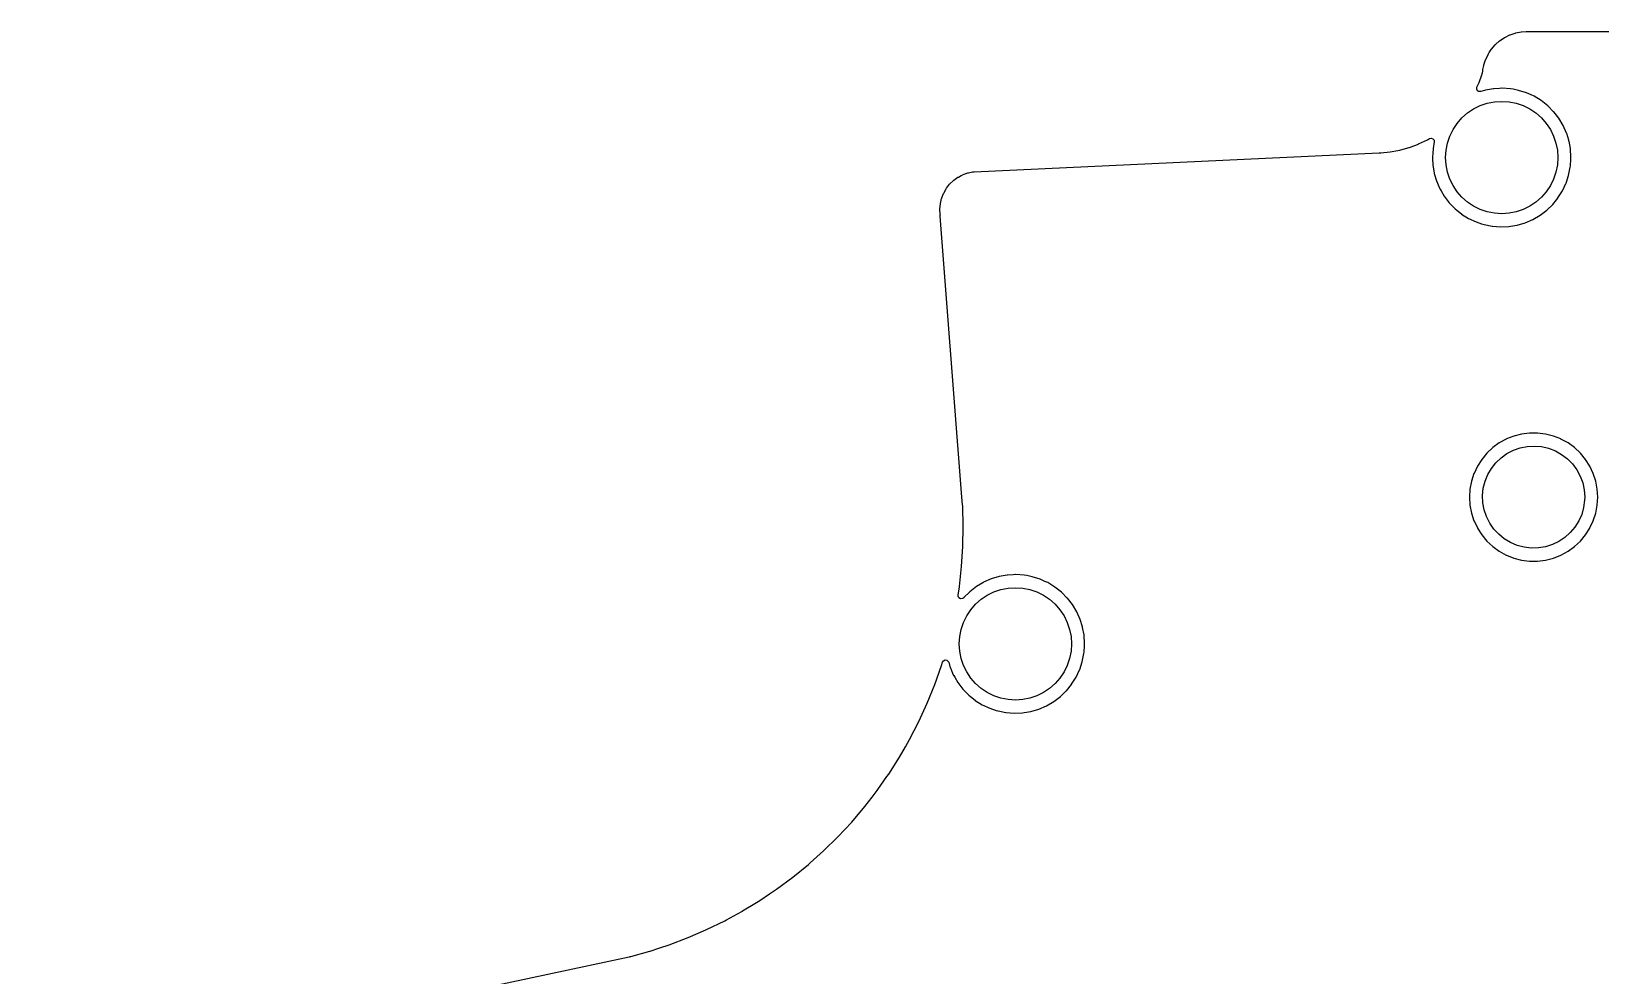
# Model space of a CAD drawing. Extents: x 84 to 209, y -139 to -58.
# Drawn here: x 85.7 to 147.1, y -95.2 to -58.3 of the extents above; entities that cross this region are included whole.
import ezdxf

# ---------------------------------------------------------------- set-up
doc = ezdxf.new("R2010")
doc.units = 0
doc.layers.add('BLACK', color=7, linetype='CONTINUOUS')

msp = doc.modelspace()

# ---------------------------------------------------------------- linework, layer by layer
at = {"layer": 'BLACK', "linetype": 'CONTINUOUS'}
for p, q in [((143.589, -58.3984), (143.605, -58.392)), ((143.605, -58.392), (143.808, -58.3222)), ((143.808, -58.3222), (143.824, -58.3178)), ((143.824, -58.3178), (144.035, -58.2754)), ((144.035, -58.2754), (144.052, -58.2732)), ((144.052, -58.2732), (144.233, -58.2612)), ((144.233, -58.2612), (144.256, -58.2623)), ((144.256, -58.2623), (144.26, -58.2623)), ((144.26, -58.2623), (144.269, -58.2637)), ((144.269, -58.2637), (144.3, -58.2596)), ((144.3, -58.2596), (144.317, -58.2585)), ((144.317, -58.2585), (162.226, -58.2585)), ((142.788, -59.0862), (142.867, -58.9648)), ((142.867, -58.9648), (142.877, -58.9516)), ((142.877, -58.9516), (143.018, -58.7885)), ((143.018, -58.7885), (143.03, -58.7767)), ((143.03, -58.7767), (143.191, -58.6337)), ((143.191, -58.6337), (143.204, -58.6235)), ((143.204, -58.6235), (143.213, -58.6174)), ((143.213, -58.6174), (143.382, -58.5028)), ((143.382, -58.5028), (143.396, -58.4945)), ((143.396, -58.4945), (143.589, -58.3984)), ((142.541, -59.7476), (142.571, -59.5897)), ((142.571, -59.5897), (142.575, -59.5736)), ((142.575, -59.5736), (142.642, -59.3689)), ((142.642, -59.3689), (142.648, -59.3535)), ((142.648, -59.3535), (142.741, -59.1594)), ((142.741, -59.1594), (142.749, -59.1449)), ((142.749, -59.1449), (142.753, -59.1389)), ((142.753, -59.1389), (142.788, -59.0862)), ((142.387, -60.2626), (142.495, -59.9572)), ((142.495, -59.9572), (142.496, -59.9576)), ((142.496, -59.9551), (142.505, -59.9297)), ((142.496, -59.9554), (142.496, -59.9551)), ((142.496, -59.9576), (142.496, -59.9554)), ((142.505, -59.9297), (142.509, -59.9197)), ((142.509, -59.9197), (142.51, -59.9163)), ((142.51, -59.9163), (142.513, -59.912)), ((142.513, -59.912), (142.516, -59.9)), ((142.516, -59.9), (142.522, -59.8651)), ((142.522, -59.8651), (142.525, -59.8506)), ((142.525, -59.8506), (142.532, -59.8251)), ((142.532, -59.8251), (142.534, -59.8165)), ((142.534, -59.8001), (142.536, -59.7756)), ((142.534, -59.8165), (142.534, -59.8001)), ((142.536, -59.7756), (142.541, -59.7476)), ((142.294, -60.5171), (142.304, -60.4456)), ((142.324, -60.5813), (142.294, -60.5171)), ((142.304, -60.4456), (142.386, -60.2651)), ((142.384, -60.6191), (142.324, -60.5813)), ((142.455, -60.6184), (142.384, -60.6191)), ((142.386, -60.2651), (142.387, -60.2626)), ((142.386, -60.2651), (142.386, -60.2651)), ((142.638, -60.5626), (142.455, -60.6184)), ((142.642, -60.5615), (142.638, -60.5626)), ((142.638, -60.5626), (142.638, -60.5626)), ((142.802, -60.533), (142.642, -60.5615)), ((142.959, -60.5052), (142.802, -60.533)), ((142.963, -60.5045), (142.959, -60.5052)), ((142.959, -60.5052), (142.959, -60.5052)), ((143.188, -60.4922), (142.963, -60.5045)), ((143.285, -60.4868), (143.188, -60.4922)), ((143.289, -60.4866), (143.285, -60.4868)), ((143.285, -60.4868), (143.285, -60.4868)), ((143.615, -60.5079), (143.289, -60.4866)), ((143.619, -60.5086), (143.615, -60.5079)), ((143.718, -60.5274), (143.619, -60.5086)), ((143.619, -60.5086), (143.619, -60.5086)), ((143.936, -60.5683), (143.718, -60.5274)), ((144.247, -60.6668), (143.936, -60.5683)), ((144.431, -60.7501), (144.247, -60.6668)), ((144.541, -60.8004), (144.431, -60.7501)), ((144.545, -60.8019), (144.541, -60.8004)), ((144.541, -60.8004), (144.541, -60.8004)), ((144.824, -60.9719), (144.545, -60.8019)), ((141.719, -61.6444), (141.936, -61.4546)), ((141.936, -61.4546), (142.175, -61.2947)), ((142.175, -61.2947), (142.433, -61.1675)), ((142.433, -61.1675), (142.706, -61.075)), ((142.706, -61.075), (142.988, -61.0188)), ((142.988, -61.0188), (143.275, -61)), ((143.275, -61), (143.562, -61.0188)), ((143.562, -61.0188), (143.844, -61.075)), ((143.844, -61.075), (144.117, -61.1675)), ((144.117, -61.1675), (144.375, -61.2947)), ((144.375, -61.2947), (144.614, -61.4546)), ((144.614, -61.4546), (144.831, -61.6444)), ((145.08, -61.174), (144.824, -60.9719)), ((145.31, -61.4056), (145.08, -61.174)), ((145.313, -61.4086), (145.31, -61.4056)), ((145.509, -61.6601), (145.313, -61.4086)), ((145.313, -61.4086), (145.313, -61.4086)), ((141.37, -62.1), (141.53, -61.8607)), ((141.53, -61.8607), (141.719, -61.6444)), ((144.831, -61.6444), (145.02, -61.8607)), ((145.02, -61.8607), (145.18, -62.1)), ((145.511, -61.6631), (145.509, -61.6601)), ((145.509, -61.6601), (145.509, -61.6601)), ((145.68, -61.9429), (145.511, -61.6631)), ((145.813, -62.2409), (145.68, -61.9429)), ((139.828, -62.741), (140.017, -62.6706)), ((140.017, -62.6706), (140.019, -62.6696)), ((140.017, -62.6706), (140.017, -62.6706)), ((140.019, -62.6696), (140.022, -62.6684)), ((140.022, -62.6684), (140.364, -62.5055)), ((140.022, -62.6684), (140.022, -62.6684)), ((140.364, -62.5055), (140.367, -62.5043)), ((140.364, -62.5055), (140.364, -62.5055)), ((140.367, -62.5043), (140.369, -62.5029)), ((140.369, -62.5029), (140.447, -62.4574)), ((140.369, -62.5029), (140.369, -62.5029)), ((140.447, -62.4574), (140.516, -62.4401)), ((140.516, -62.4401), (140.583, -62.4628)), ((140.583, -62.4628), (140.627, -62.5182)), ((140.634, -62.5899), (140.585, -62.8421)), ((140.627, -62.5182), (140.634, -62.5899)), ((141.094, -62.9128), (141.15, -62.6306)), ((141.15, -62.6306), (141.242, -62.3581)), ((141.242, -62.3581), (141.37, -62.1)), ((145.18, -62.1), (145.308, -62.3581)), ((145.308, -62.3581), (145.4, -62.6306)), ((145.4, -62.6306), (145.456, -62.9128)), ((145.82, -62.2636), (145.813, -62.2409)), ((145.901, -62.5231), (145.82, -62.2636)), ((145.91, -62.5528), (145.901, -62.5231)), ((145.911, -62.5565), (145.91, -62.5528)), ((145.964, -62.8458), (145.911, -62.5565)), ((145.911, -62.5565), (145.911, -62.5565)), ((122.615, -63.7548), (138.472, -63.0104)), ((138.472, -63.0104), (138.492, -63.0111)), ((138.492, -63.0111), (138.509, -63.013)), ((138.509, -63.013), (138.509, -63.013)), ((138.509, -63.013), (138.513, -63.0136)), ((138.513, -63.0136), (138.519, -63.0133)), ((138.519, -63.0133), (138.521, -63.0133)), ((138.521, -63.0133), (138.526, -63.0131)), ((138.521, -63.0133), (138.521, -63.0133)), ((138.526, -63.0131), (138.531, -63.0121)), ((138.531, -63.0121), (138.533, -63.0119)), ((138.533, -63.0119), (138.542, -63.0106)), ((138.542, -63.0106), (138.906, -62.9761)), ((138.906, -62.9761), (138.909, -62.9758)), ((138.906, -62.9761), (138.906, -62.9761)), ((138.909, -62.9758), (139.209, -62.9207)), ((139.209, -62.9207), (139.285, -62.9068)), ((139.285, -62.9068), (139.288, -62.9063)), ((139.285, -62.9068), (139.285, -62.9068)), ((139.288, -62.9063), (139.418, -62.8703)), ((139.418, -62.8703), (139.656, -62.8047)), ((139.656, -62.8047), (139.659, -62.8039)), ((139.656, -62.8047), (139.656, -62.8047)), ((139.659, -62.8039), (139.828, -62.741)), ((140.571, -63.0382), (140.562, -63.1716)), ((140.562, -63.1716), (140.565, -63.2415)), ((140.565, -63.2415), (140.577, -63.4889)), ((140.584, -62.8496), (140.571, -63.0382)), ((140.585, -62.8458), (140.584, -62.8496)), ((140.584, -62.8496), (140.584, -62.8496)), ((140.585, -62.8421), (140.585, -62.8421)), ((140.585, -62.8421), (140.585, -62.8458)), ((141.075, -63.2), (141.094, -62.9128)), ((141.094, -63.4872), (141.075, -63.2)), ((145.456, -62.9128), (145.475, -63.2)), ((145.475, -63.2), (145.456, -63.4872)), ((145.969, -62.874), (145.964, -62.8458)), ((145.966, -63.5248), (145.988, -63.2591)), ((145.969, -62.8778), (145.969, -62.874)), ((145.987, -63.174), (145.969, -62.8778)), ((145.969, -62.8778), (145.969, -62.8778)), ((145.988, -63.2), (145.987, -63.174)), ((145.988, -63.2568), (145.988, -63.2)), ((145.988, -63.2591), (145.988, -63.2568)), ((121.992, -63.9632), (122.101, -63.9059)), ((122.101, -63.9059), (122.166, -63.872)), ((122.166, -63.872), (122.183, -63.8648)), ((122.183, -63.8648), (122.369, -63.7994)), ((122.369, -63.7994), (122.386, -63.7946)), ((122.386, -63.7946), (122.547, -63.7626)), ((122.547, -63.7626), (122.565, -63.7612)), ((122.565, -63.7612), (122.574, -63.7602)), ((122.574, -63.7602), (122.582, -63.7605)), ((122.582, -63.7605), (122.591, -63.7582)), ((122.591, -63.7582), (122.597, -63.7576)), ((122.597, -63.7576), (122.615, -63.7548)), ((140.577, -63.4889), (140.578, -63.4978)), ((140.578, -63.4978), (140.579, -63.5015)), ((140.579, -63.5015), (140.579, -63.5015)), ((140.579, -63.5015), (140.63, -63.7994)), ((140.63, -63.7994), (140.633, -63.8196)), ((140.633, -63.8196), (140.634, -63.8233)), ((140.634, -63.8233), (140.634, -63.8233)), ((140.634, -63.8233), (140.722, -64.1148)), ((141.15, -63.7694), (141.094, -63.4872)), ((141.242, -64.0419), (141.15, -63.7694)), ((145.4, -63.7694), (145.308, -64.0419)), ((145.456, -63.4872), (145.4, -63.7694)), ((145.794, -64.2085), (145.895, -63.9059)), ((145.895, -63.9059), (145.896, -63.9023)), ((145.895, -63.9059), (145.895, -63.9059)), ((145.896, -63.9023), (145.961, -63.5823)), ((145.961, -63.5823), (145.966, -63.5248)), ((121.42, -64.5909), (121.518, -64.4198)), ((121.518, -64.4198), (121.528, -64.4049)), ((121.528, -64.4049), (121.649, -64.2494)), ((121.649, -64.2494), (121.661, -64.236)), ((121.661, -64.236), (121.803, -64.0993)), ((121.803, -64.0993), (121.817, -64.0878)), ((121.817, -64.0878), (121.976, -63.9726)), ((121.976, -63.9726), (121.992, -63.9632)), ((140.722, -64.1148), (140.727, -64.1325)), ((140.727, -64.1325), (140.728, -64.136)), ((140.728, -64.136), (140.728, -64.136)), ((140.728, -64.136), (140.788, -64.2737)), ((140.788, -64.2737), (140.857, -64.4319)), ((140.857, -64.4319), (140.859, -64.4352)), ((140.859, -64.4352), (140.859, -64.4352)), ((140.859, -64.4352), (140.902, -64.5072)), ((140.902, -64.5072), (141.023, -64.7134)), ((141.37, -64.3), (141.242, -64.0419)), ((141.53, -64.5393), (141.37, -64.3)), ((141.719, -64.7556), (141.53, -64.5393)), ((145.02, -64.5393), (144.831, -64.7556)), ((145.18, -64.3), (145.02, -64.5393)), ((145.308, -64.0419), (145.18, -64.3)), ((145.583, -64.6174), (145.651, -64.5104)), ((145.651, -64.5104), (145.653, -64.5072)), ((145.651, -64.5104), (145.651, -64.5104)), ((145.653, -64.5072), (145.793, -64.2121)), ((145.793, -64.2121), (145.794, -64.2085)), ((121.27, -65.2042), (121.287, -65.017)), ((121.287, -65.017), (121.29, -64.9993)), ((121.29, -64.9993), (121.335, -64.8076)), ((121.335, -64.8076), (121.34, -64.7904)), ((121.34, -64.7904), (121.343, -64.7834)), ((121.343, -64.7834), (121.413, -64.6072)), ((121.413, -64.6072), (121.42, -64.5909)), ((141.023, -64.7134), (141.025, -64.7164)), ((141.025, -64.7164), (141.219, -64.97)), ((141.219, -64.97), (141.219, -64.97)), ((141.219, -64.97), (141.221, -64.973)), ((141.221, -64.973), (141.449, -65.207)), ((141.936, -64.9454), (141.719, -64.7556)), ((142.175, -65.1053), (141.936, -64.9454)), ((142.433, -65.2325), (142.175, -65.1053)), ((144.375, -65.1053), (144.117, -65.2325)), ((144.614, -64.9454), (144.375, -65.1053)), ((144.831, -64.7556), (144.614, -64.9454)), ((145.037, -65.2633), (145.272, -65.0367)), ((145.272, -65.0367), (145.417, -64.8589)), ((145.417, -64.8589), (145.476, -64.7864)), ((145.476, -64.7863), (145.479, -64.7834)), ((145.476, -64.7864), (145.476, -64.7863)), ((145.479, -64.7834), (145.583, -64.6174)), ((121.269, -65.2132), (121.27, -65.2042)), ((121.269, -65.2312), (121.269, -65.2132)), ((121.278, -65.4026), (121.269, -65.2312)), ((121.282, -65.4276), (121.278, -65.4026)), ((121.286, -65.4425), (121.282, -65.4276)), ((121.284, -65.4818), (121.285, -65.4515)), ((121.285, -65.4952), (121.284, -65.4818)), ((121.285, -65.4515), (121.286, -65.4425)), ((121.285, -65.4515), (121.285, -65.4515)), ((121.52, -68.5509), (121.285, -65.4952)), ((141.449, -65.207), (141.522, -65.2656)), ((141.522, -65.2656), (141.7, -65.4094)), ((141.7, -65.4094), (141.7, -65.4094)), ((141.7, -65.4094), (141.703, -65.4118)), ((141.703, -65.4118), (141.98, -65.5846)), ((141.98, -65.5846), (142.276, -65.7229)), ((142.276, -65.7229), (142.28, -65.7241)), ((142.28, -65.7241), (142.486, -65.7916)), ((142.706, -65.325), (142.433, -65.2325)), ((142.988, -65.3812), (142.706, -65.325)), ((143.275, -65.4), (142.988, -65.3812)), ((143.562, -65.3812), (143.275, -65.4)), ((143.844, -65.325), (143.562, -65.3812)), ((144.117, -65.2325), (143.844, -65.325)), ((143.881, -65.845), (144.194, -65.753)), ((144.194, -65.753), (144.198, -65.7515)), ((144.198, -65.7515), (144.491, -65.6256)), ((144.198, -65.7515), (144.198, -65.7515)), ((144.491, -65.6256), (144.494, -65.6241)), ((144.491, -65.6256), (144.491, -65.6256)), ((144.494, -65.6241), (144.777, -65.4601)), ((144.777, -65.4601), (145.037, -65.2633)), ((142.486, -65.7916), (142.586, -65.8246)), ((142.586, -65.8246), (142.907, -65.8883)), ((142.907, -65.8883), (142.911, -65.8886)), ((142.911, -65.8886), (142.911, -65.8886)), ((142.911, -65.8886), (143.229, -65.9128)), ((143.229, -65.9128), (143.229, -65.9128)), ((143.229, -65.9128), (143.232, -65.9131)), ((143.232, -65.9131), (143.559, -65.8986)), ((143.559, -65.8986), (143.618, -65.8886)), ((143.618, -65.8886), (143.877, -65.8456)), ((143.877, -65.8456), (143.881, -65.845)), ((143.877, -65.8456), (143.877, -65.8456)), ((122.131, -76.5), (121.52, -68.5509)), ((143.455, -74.2258), (143.178, -74.3778)), ((143.458, -74.2243), (143.455, -74.2258)), ((143.745, -74.111), (143.458, -74.2243)), ((143.458, -74.2243), (143.458, -74.2243)), ((143.748, -74.1096), (143.745, -74.111)), ((143.745, -74.111), (143.745, -74.111)), ((144.054, -74.0311), (143.748, -74.1096)), ((144.367, -73.9915), (144.054, -74.0311)), ((144.683, -73.9915), (144.367, -73.9915)), ((144.996, -74.0311), (144.683, -73.9915)), ((145.302, -74.1096), (144.996, -74.0311)), ((145.305, -74.111), (145.302, -74.1096)), ((145.592, -74.2243), (145.305, -74.111)), ((145.305, -74.111), (145.305, -74.111)), ((145.595, -74.2258), (145.592, -74.2243)), ((145.592, -74.2243), (145.592, -74.2243)), ((145.872, -74.3778), (145.595, -74.2258)), ((142.693, -74.7794), (142.492, -75.0226)), ((142.923, -74.5633), (142.693, -74.7794)), ((143.178, -74.3778), (142.923, -74.5633)), ((143.046, -75.154), (143.25, -74.959)), ((143.25, -74.959), (143.48, -74.7947)), ((143.48, -74.7947), (143.731, -74.6645)), ((143.731, -74.6645), (143.997, -74.5709)), ((143.997, -74.5709), (144.274, -74.5158)), ((144.274, -74.5158), (144.556, -74.5002)), ((144.556, -74.5002), (144.838, -74.5246)), ((144.838, -74.5246), (145.113, -74.5884)), ((145.113, -74.5884), (145.377, -74.6903)), ((145.377, -74.6903), (145.623, -74.8284)), ((145.623, -74.8284), (145.848, -74.9998)), ((146.127, -74.5633), (145.872, -74.3778)), ((146.357, -74.7794), (146.127, -74.5633)), ((146.558, -75.0226), (146.357, -74.7794)), ((142.188, -75.5747), (142.091, -75.8749)), ((142.19, -75.5711), (142.188, -75.5747)), ((142.321, -75.2927), (142.19, -75.5711)), ((142.322, -75.2891), (142.321, -75.2927)), ((142.321, -75.2927), (142.321, -75.2927)), ((142.492, -75.0226), (142.322, -75.2891)), ((142.729, -75.6201), (142.871, -75.3758)), ((142.871, -75.3758), (143.046, -75.154)), ((145.848, -74.9998), (146.046, -75.2011)), ((146.046, -75.2011), (146.214, -75.4283)), ((146.214, -75.4283), (146.348, -75.677)), ((146.728, -75.2891), (146.558, -75.0226)), ((146.729, -75.2927), (146.728, -75.2891)), ((146.86, -75.5711), (146.729, -75.2927)), ((146.729, -75.2927), (146.729, -75.2927)), ((146.862, -75.5747), (146.86, -75.5711)), ((146.959, -75.8749), (146.862, -75.5747)), ((142.031, -76.185), (142.012, -76.5)), ((142.091, -75.8749), (142.031, -76.185)), ((142.526, -76.4372), (142.555, -76.1561)), ((142.555, -76.1561), (142.623, -75.882)), ((142.623, -75.882), (142.729, -75.6201)), ((146.348, -75.677), (146.446, -75.942)), ((146.446, -75.942), (146.505, -76.2182)), ((146.505, -76.2182), (146.525, -76.5)), ((147.019, -76.185), (146.959, -75.8749)), ((147.038, -76.5), (147.019, -76.185)), ((122.154, -76.7987), (122.131, -76.5)), ((122.156, -76.8133), (122.154, -76.7987)), ((122.163, -76.8487), (122.156, -76.8133)), ((142.012, -76.5), (142.031, -76.815)), ((142.031, -76.815), (142.091, -77.1251)), ((142.537, -76.7195), (142.526, -76.4372)), ((142.588, -76.9974), (142.537, -76.7195)), ((146.521, -76.6256), (146.483, -76.9056)), ((146.525, -76.5), (146.521, -76.6256)), ((146.959, -77.1251), (147.019, -76.815)), ((147.019, -76.815), (147.038, -76.5)), ((122.164, -76.8613), (122.163, -76.8487)), ((122.163, -76.8654), (122.164, -76.8613)), ((122.163, -76.8721), (122.163, -76.8654)), ((122.185, -77.64), (122.163, -76.8721)), ((142.091, -77.1251), (142.188, -77.4253)), ((142.188, -77.4253), (142.19, -77.4289)), ((142.19, -77.4289), (142.19, -77.4289)), ((142.19, -77.4289), (142.321, -77.7073)), ((142.677, -77.2654), (142.588, -76.9974)), ((142.804, -77.5181), (142.677, -77.2654)), ((146.293, -77.4359), (146.143, -77.6756)), ((146.407, -77.1775), (146.293, -77.4359)), ((146.483, -76.9056), (146.407, -77.1775)), ((146.729, -77.7073), (146.86, -77.4289)), ((146.86, -77.4289), (146.862, -77.4253)), ((146.86, -77.4289), (146.86, -77.4289)), ((146.862, -77.4253), (146.959, -77.1251)), ((122.171, -78.4314), (122.185, -77.64)), ((142.321, -77.7073), (142.321, -77.7073)), ((142.321, -77.7073), (142.322, -77.7109)), ((142.322, -77.7109), (142.492, -77.9774)), ((142.492, -77.9774), (142.693, -78.2206)), ((142.964, -77.7505), (142.804, -77.5181)), ((143.156, -77.9579), (142.964, -77.7505)), ((143.375, -78.1363), (143.156, -77.9579)), ((145.961, -77.8918), (145.751, -78.0803)), ((146.143, -77.6756), (145.961, -77.8918)), ((146.357, -78.2206), (146.558, -77.9774)), ((146.558, -77.9774), (146.728, -77.7109)), ((146.728, -77.7109), (146.729, -77.7073)), ((146.729, -77.7073), (146.729, -77.7073)), ((122.121, -79.2213), (122.171, -78.4314)), ((142.693, -78.2206), (142.923, -78.4367)), ((142.923, -78.4367), (143.178, -78.6222)), ((143.178, -78.6222), (143.455, -78.7742)), ((143.617, -78.282), (143.375, -78.1363)), ((143.877, -78.3922), (143.617, -78.282)), ((144.15, -78.4646), (143.877, -78.3922)), ((144.431, -78.4978), (144.15, -78.4646)), ((144.713, -78.4911), (144.431, -78.4978)), ((144.992, -78.4447), (144.713, -78.4911)), ((145.261, -78.3596), (144.992, -78.4447)), ((145.516, -78.2373), (145.261, -78.3596)), ((145.751, -78.0803), (145.516, -78.2373)), ((145.595, -78.7742), (145.872, -78.6222)), ((145.872, -78.6222), (146.127, -78.4367)), ((146.127, -78.4367), (146.357, -78.2206)), ((122.035, -80.0081), (122.121, -79.2213)), ((143.455, -78.7742), (143.458, -78.7757)), ((143.458, -78.7757), (143.458, -78.7757)), ((143.458, -78.7757), (143.745, -78.889)), ((143.745, -78.889), (143.748, -78.8904)), ((143.748, -78.8904), (144.054, -78.9689)), ((144.054, -78.9689), (144.367, -79.0085)), ((144.367, -79.0085), (144.683, -79.0085)), ((144.683, -79.0085), (144.996, -78.9689)), ((144.996, -78.9689), (145.302, -78.8904)), ((145.302, -78.8904), (145.305, -78.889)), ((145.305, -78.889), (145.592, -78.7757)), ((145.592, -78.7757), (145.595, -78.7742)), ((145.592, -78.7757), (145.592, -78.7757)), ((122.955, -79.8539), (122.703, -80.0038)), ((122.98, -79.8388), (122.955, -79.8539)), ((123.279, -79.7067), (122.98, -79.8388)), ((123.283, -79.7056), (123.279, -79.7067)), ((123.588, -79.6126), (123.283, -79.7056)), ((123.592, -79.6115), (123.588, -79.6126)), ((123.588, -79.6126), (123.588, -79.6126)), ((123.752, -79.583), (123.592, -79.6115)), ((123.909, -79.5552), (123.752, -79.583)), ((123.913, -79.5545), (123.909, -79.5552)), ((123.909, -79.5552), (123.909, -79.5552)), ((124.138, -79.5422), (123.913, -79.5545)), ((124.235, -79.5368), (124.138, -79.5422)), ((124.239, -79.5366), (124.235, -79.5368)), ((124.235, -79.5368), (124.235, -79.5368)), ((124.565, -79.5579), (124.239, -79.5366)), ((124.569, -79.5586), (124.565, -79.5579)), ((124.668, -79.5774), (124.569, -79.5586)), ((124.569, -79.5586), (124.569, -79.5586)), ((124.886, -79.6183), (124.668, -79.5774)), ((125.197, -79.7168), (124.886, -79.6183)), ((125.381, -79.8001), (125.197, -79.7168)), ((125.491, -79.8504), (125.381, -79.8001)), ((125.495, -79.8519), (125.491, -79.8504)), ((125.491, -79.8504), (125.491, -79.8504)), ((125.774, -80.0219), (125.495, -79.8519)), ((121.983, -80.3394), (122.035, -80.0095)), ((121.984, -80.3819), (121.983, -80.3394)), ((122.016, -80.4452), (121.984, -80.3819)), ((122.077, -80.4811), (122.016, -80.4452)), ((122.035, -80.0095), (122.035, -80.0081)), ((122.148, -80.4782), (122.077, -80.4811)), ((122.203, -80.4396), (122.148, -80.4782)), ((122.204, -80.4401), (122.203, -80.4396)), ((122.206, -80.4374), (122.204, -80.4401)), ((122.209, -80.4343), (122.206, -80.4374)), ((122.206, -80.4374), (122.206, -80.4374)), ((122.441, -80.2052), (122.209, -80.4343)), ((122.7, -80.0058), (122.441, -80.2052)), ((122.669, -80.6944), (122.886, -80.5046)), ((122.703, -80.0038), (122.7, -80.0058)), ((122.703, -80.0038), (122.703, -80.0038)), ((122.886, -80.5046), (123.125, -80.3447)), ((123.125, -80.3447), (123.383, -80.2175)), ((123.383, -80.2175), (123.656, -80.125)), ((123.656, -80.125), (123.938, -80.0688)), ((123.938, -80.0688), (124.225, -80.05)), ((124.225, -80.05), (124.512, -80.0688)), ((124.512, -80.0688), (124.794, -80.125)), ((124.794, -80.125), (125.067, -80.2175)), ((125.067, -80.2175), (125.325, -80.3447)), ((125.325, -80.3447), (125.564, -80.5046)), ((125.564, -80.5046), (125.781, -80.6944)), ((126.03, -80.224), (125.774, -80.0219)), ((126.26, -80.4556), (126.03, -80.224)), ((126.263, -80.4586), (126.26, -80.4556)), ((126.459, -80.7101), (126.263, -80.4586)), ((126.263, -80.4586), (126.263, -80.4586)), ((122.32, -81.15), (122.48, -80.9107)), ((122.48, -80.9107), (122.669, -80.6944)), ((125.781, -80.6944), (125.97, -80.9107)), ((125.97, -80.9107), (126.13, -81.15)), ((126.461, -80.7131), (126.459, -80.7101)), ((126.459, -80.7101), (126.459, -80.7101)), ((126.63, -80.9929), (126.461, -80.7131)), ((126.763, -81.2909), (126.63, -80.9929)), ((122.044, -81.9628), (122.1, -81.6806)), ((122.1, -81.6806), (122.192, -81.4081)), ((122.192, -81.4081), (122.32, -81.15)), ((126.13, -81.15), (126.258, -81.4081)), ((126.258, -81.4081), (126.35, -81.6806)), ((126.35, -81.6806), (126.406, -81.9628)), ((126.764, -81.2945), (126.763, -81.2909)), ((126.853, -81.5789), (126.764, -81.2945)), ((126.86, -81.6028), (126.853, -81.5789)), ((126.861, -81.6065), (126.86, -81.6028)), ((126.914, -81.8958), (126.861, -81.6065)), ((126.861, -81.6065), (126.861, -81.6065)), ((122.025, -82.25), (122.044, -81.9628)), ((122.044, -82.5372), (122.025, -82.25)), ((126.406, -81.9628), (126.425, -82.25)), ((126.425, -82.25), (126.406, -82.5372)), ((126.919, -81.924), (126.914, -81.8958)), ((126.916, -82.5753), (126.938, -82.3091)), ((126.919, -81.9278), (126.919, -81.924)), ((126.937, -82.2216), (126.919, -81.9278)), ((126.919, -81.9278), (126.919, -81.9278)), ((126.938, -82.2348), (126.937, -82.2216)), ((126.938, -82.25), (126.938, -82.2348)), ((126.938, -82.3068), (126.938, -82.25)), ((126.938, -82.3091), (126.938, -82.3068)), ((121.334, -83.0914), (121.371, -82.968)), ((121.371, -82.968), (121.41, -82.9085)), ((121.41, -82.9085), (121.475, -82.8794)), ((121.475, -82.8794), (121.545, -82.89)), ((121.545, -82.89), (121.598, -82.9368)), ((121.598, -82.9368), (121.613, -82.9681)), ((121.613, -82.9681), (121.677, -83.1825)), ((122.1, -82.8194), (122.044, -82.5372)), ((122.192, -83.0919), (122.1, -82.8194)), ((126.35, -82.8194), (126.258, -83.0919)), ((126.406, -82.5372), (126.35, -82.8194)), ((126.744, -83.2585), (126.845, -82.9559)), ((126.845, -82.9559), (126.846, -82.9523)), ((126.845, -82.9559), (126.845, -82.9559)), ((126.846, -82.9523), (126.911, -82.6323)), ((126.911, -82.6323), (126.916, -82.5753)), ((121.072, -83.8382), (121.334, -83.0914)), ((121.677, -83.1825), (121.678, -83.186)), ((121.678, -83.186), (121.678, -83.186)), ((121.678, -83.186), (121.768, -83.3914)), ((121.768, -83.3914), (121.807, -83.4819)), ((121.807, -83.4819), (121.809, -83.4852)), ((121.809, -83.4852), (121.809, -83.4852)), ((121.809, -83.4852), (121.85, -83.555)), ((121.85, -83.555), (121.973, -83.7634)), ((122.32, -83.35), (122.192, -83.0919)), ((122.48, -83.5893), (122.32, -83.35)), ((122.669, -83.8056), (122.48, -83.5893)), ((125.97, -83.5893), (125.781, -83.8056)), ((126.13, -83.35), (125.97, -83.5893)), ((126.258, -83.0919), (126.13, -83.35)), ((126.429, -83.8334), (126.603, -83.5572)), ((126.603, -83.5572), (126.743, -83.2621)), ((126.743, -83.2621), (126.744, -83.2585)), ((120.776, -84.5708), (121.071, -83.8396)), ((121.071, -83.8395), (121.072, -83.8382)), ((121.071, -83.8396), (121.071, -83.8395)), ((121.973, -83.7634), (121.975, -83.7664)), ((121.975, -83.7664), (122.169, -84.02)), ((122.169, -84.02), (122.169, -84.02)), ((122.169, -84.02), (122.171, -84.023)), ((122.171, -84.023), (122.233, -84.0867)), ((122.233, -84.0867), (122.389, -84.2464)), ((122.886, -83.9954), (122.669, -83.8056)), ((123.125, -84.1553), (122.886, -83.9954)), ((123.383, -84.2825), (123.125, -84.1553)), ((125.325, -84.1553), (125.067, -84.2825)), ((125.564, -83.9954), (125.325, -84.1553)), ((125.781, -83.8056), (125.564, -83.9954)), ((125.987, -84.3133), (126.164, -84.143)), ((126.164, -84.143), (126.22, -84.0893)), ((126.22, -84.0893), (126.222, -84.0867)), ((126.22, -84.0893), (126.22, -84.0893)), ((126.222, -84.0867), (126.424, -83.8396)), ((126.424, -83.8396), (126.426, -83.8364)), ((126.426, -83.8363), (126.429, -83.8334)), ((126.426, -83.8364), (126.426, -83.8363)), ((120.643, -84.8617), (120.775, -84.5735)), ((120.775, -84.5735), (120.776, -84.5722)), ((120.775, -84.5735), (120.775, -84.5735)), ((120.776, -84.5709), (120.776, -84.5708)), ((120.776, -84.5722), (120.776, -84.5709)), ((122.389, -84.2464), (122.399, -84.257)), ((122.399, -84.257), (122.472, -84.3156)), ((122.472, -84.3156), (122.65, -84.4594)), ((122.65, -84.4594), (122.65, -84.4594)), ((122.65, -84.4594), (122.653, -84.4618)), ((122.653, -84.4618), (122.93, -84.6346)), ((122.93, -84.6346), (123.226, -84.7729)), ((123.226, -84.7729), (123.23, -84.7741)), ((123.23, -84.7741), (123.47, -84.8529)), ((123.656, -84.375), (123.383, -84.2825)), ((123.938, -84.4312), (123.656, -84.375)), ((124.225, -84.45), (123.938, -84.4312)), ((124.512, -84.4312), (124.225, -84.45)), ((124.794, -84.375), (124.512, -84.4312)), ((125.067, -84.2825), (124.794, -84.375)), ((124.831, -84.895), (125.144, -84.803)), ((125.144, -84.803), (125.148, -84.8015)), ((125.148, -84.8015), (125.441, -84.6756)), ((125.148, -84.8015), (125.148, -84.8015)), ((125.441, -84.6756), (125.444, -84.6741)), ((125.441, -84.6756), (125.441, -84.6756)), ((125.444, -84.6741), (125.727, -84.5101)), ((125.727, -84.5101), (125.987, -84.3133)), ((120.084, -85.9957), (120.446, -85.2919)), ((120.446, -85.2919), (120.643, -84.8617)), ((123.47, -84.8529), (123.536, -84.8746)), ((123.536, -84.8746), (123.54, -84.8754)), ((123.54, -84.8754), (123.54, -84.8754)), ((123.54, -84.8754), (123.55, -84.8773)), ((123.55, -84.8773), (123.857, -84.9383)), ((123.857, -84.9383), (123.861, -84.9386)), ((123.861, -84.9386), (123.861, -84.9386)), ((123.861, -84.9386), (124.179, -84.9628)), ((124.179, -84.9628), (124.179, -84.9628)), ((124.179, -84.9628), (124.182, -84.9631)), ((124.182, -84.9631), (124.509, -84.9486)), ((124.509, -84.9486), (124.568, -84.9386)), ((124.568, -84.9386), (124.827, -84.8956)), ((124.827, -84.8956), (124.831, -84.895)), ((124.827, -84.8956), (124.827, -84.8956)), ((119.92, -86.2814), (120.083, -85.997)), ((120.083, -85.997), (120.084, -85.9957)), ((120.083, -85.997), (120.083, -85.997)), ((119.69, -86.6823), (119.92, -86.2814)), ((119.265, -87.3501), (119.69, -86.6823)), ((118.842, -87.953), (119.195, -87.45)), ((119.195, -87.45), (119.265, -87.3501)), ((118.326, -88.6239), (118.612, -88.2548)), ((118.612, -88.2548), (118.809, -87.9989)), ((118.809, -87.9989), (118.81, -87.9978)), ((118.809, -87.9989), (118.809, -87.9989)), ((118.81, -87.9978), (118.842, -87.953)), ((117.814, -89.2273), (118.326, -88.6239)), ((117.275, -89.8066), (117.814, -89.2273)), ((116.709, -90.3607), (117.275, -89.8066)), ((115.507, -91.3874), (116.118, -90.8892)), ((116.118, -90.8892), (116.119, -90.8883)), ((116.118, -90.8892), (116.118, -90.8892)), ((116.119, -90.8883), (116.189, -90.8256)), ((116.189, -90.8256), (116.708, -90.3616)), ((116.708, -90.3616), (116.709, -90.3607)), ((116.708, -90.3616), (116.708, -90.3616)), ((114.871, -91.8589), (115.505, -91.3892)), ((115.505, -91.3892), (115.506, -91.3883)), ((115.505, -91.3892), (115.505, -91.3892)), ((115.506, -91.3883), (115.507, -91.3874)), ((115.507, -91.3874), (115.507, -91.3874)), ((114.213, -92.3017), (114.596, -92.0439)), ((114.596, -92.0439), (114.869, -91.8606)), ((114.869, -91.8606), (114.87, -91.8598)), ((114.869, -91.8606), (114.869, -91.8606)), ((114.87, -91.8598), (114.871, -91.8589)), ((114.871, -91.8589), (114.871, -91.8589)), ((113.343, -92.8193), (113.537, -92.7131)), ((113.537, -92.7131), (113.538, -92.7123)), ((113.538, -92.7123), (114.087, -92.3785)), ((113.538, -92.7123), (113.538, -92.7123)), ((114.087, -92.3785), (114.213, -92.3017)), ((112.132, -93.4409), (112.843, -93.0931)), ((112.843, -93.0931), (112.908, -93.0572)), ((112.908, -93.0572), (113.343, -92.8193)), ((110.295, -94.1593), (110.664, -94.0378)), ((110.664, -94.0378), (110.666, -94.0373)), ((110.664, -94.0378), (110.664, -94.0378)), ((110.666, -94.0373), (110.667, -94.0368)), ((110.667, -94.0368), (111.404, -93.7564)), ((110.667, -94.0368), (110.667, -94.0368)), ((111.404, -93.7564), (111.406, -93.7559)), ((111.406, -93.7559), (111.407, -93.7553)), ((111.407, -93.7553), (112.107, -93.4515)), ((111.407, -93.7553), (111.407, -93.7553)), ((112.107, -93.4515), (112.132, -93.4409)), ((85.6825, -99.4864), (109.091, -94.5058)), ((109.091, -94.5058), (109.107, -94.5035)), ((109.107, -94.5035), (109.139, -94.5008)), ((109.139, -94.5008), (109.144, -94.4997)), ((109.144, -94.4997), (109.147, -94.499)), ((109.144, -94.4997), (109.144, -94.4997)), ((109.147, -94.499), (109.152, -94.4979)), ((109.147, -94.499), (109.147, -94.499)), ((109.152, -94.4979), (109.156, -94.496)), ((109.156, -94.496), (109.161, -94.4946)), ((109.161, -94.4946), (109.913, -94.285)), ((109.913, -94.285), (109.914, -94.2846)), ((109.913, -94.285), (109.913, -94.285)), ((109.914, -94.2846), (110.295, -94.1593))]:
    msp.add_line(p, q, dxfattribs=at)

doc.saveas('drawing.dxf')
